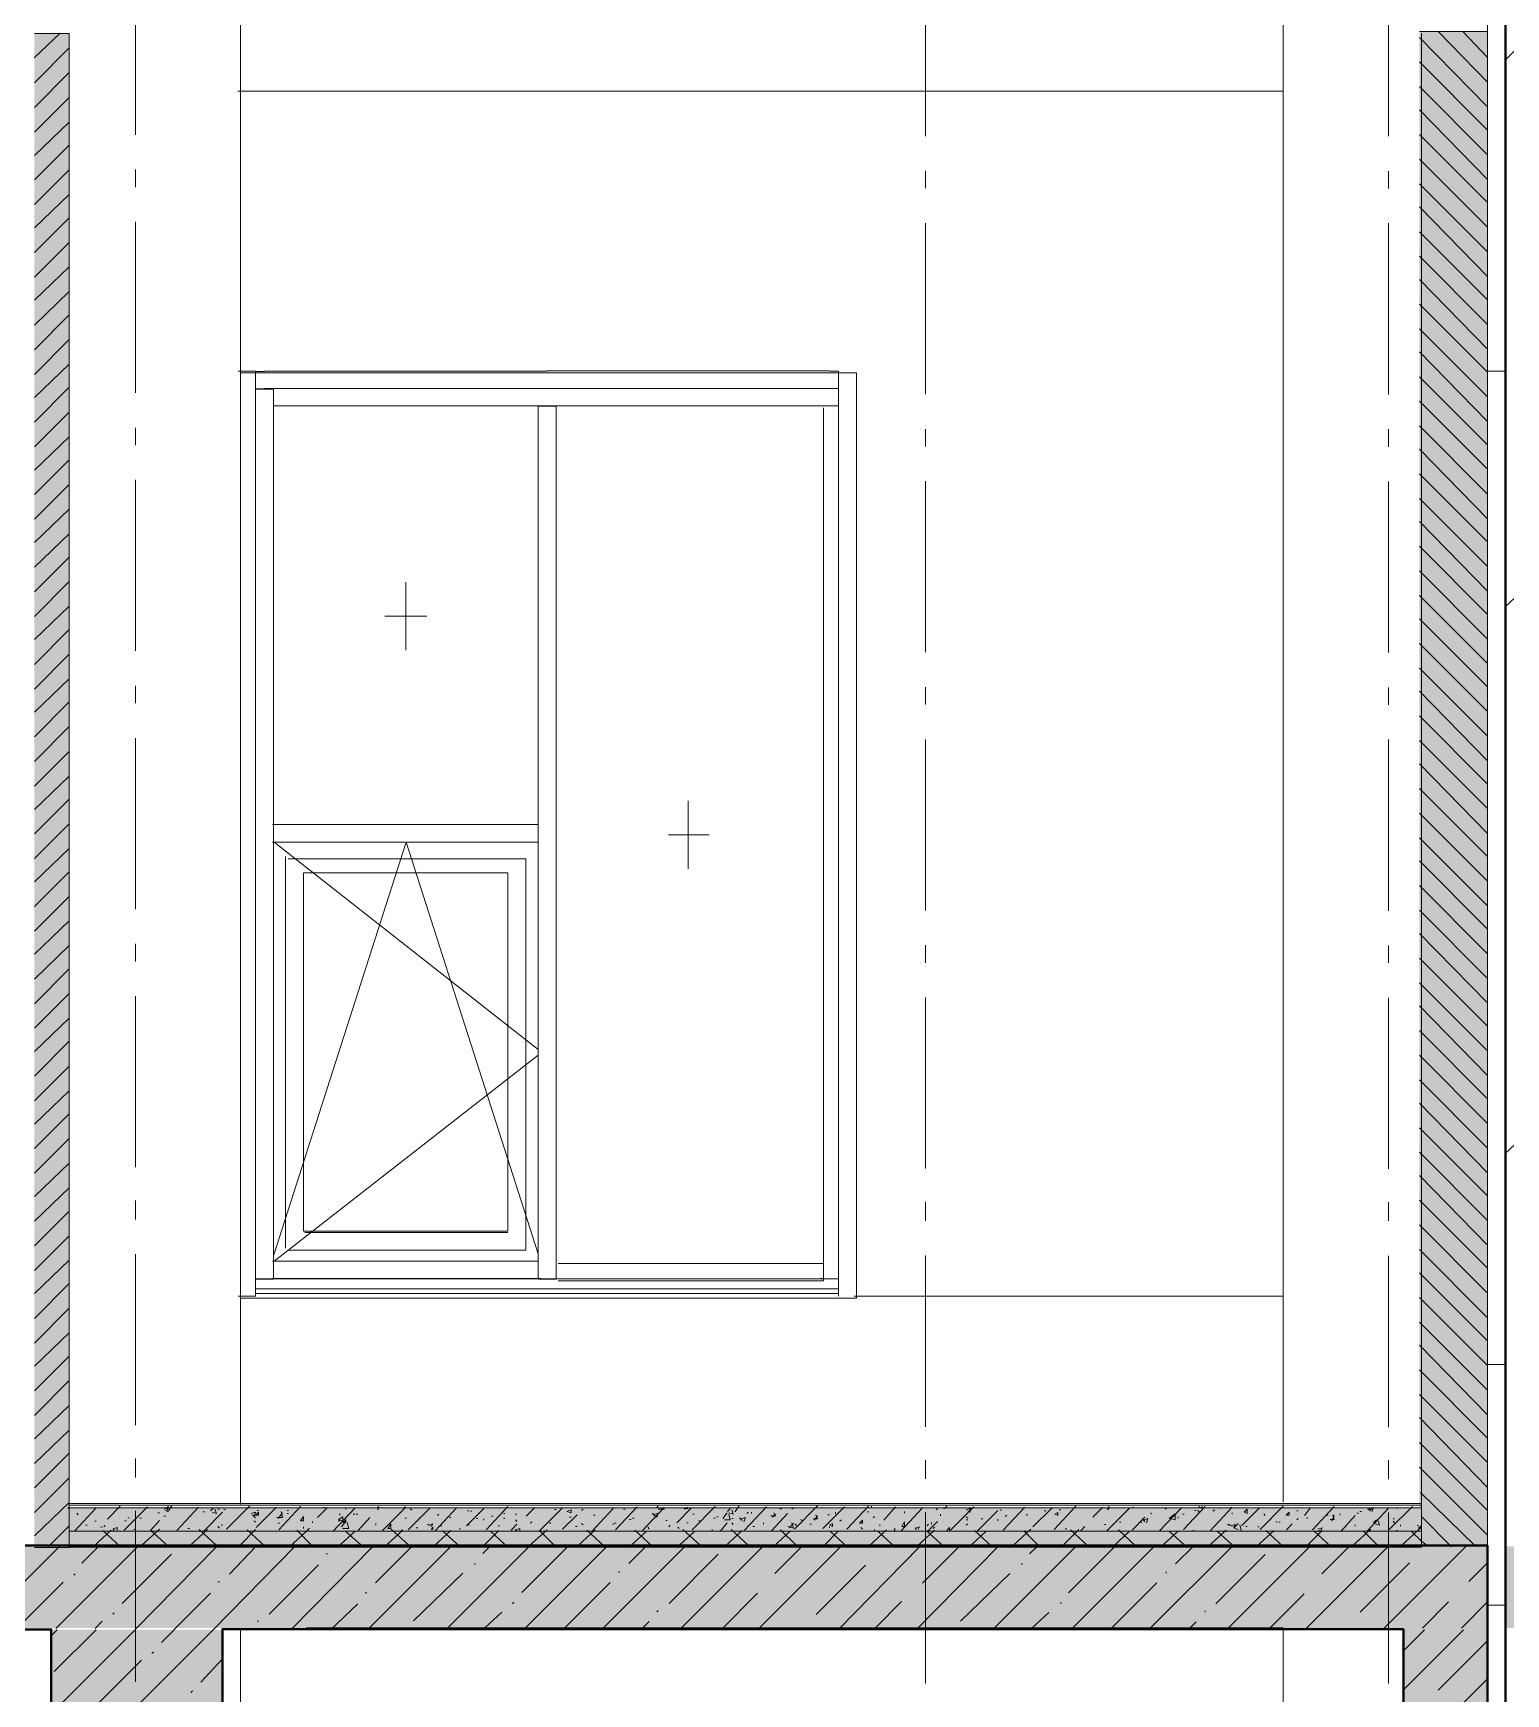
# Model space of a CAD drawing. Header units: millimetres. Extents: x -135211 to 49383, y -8033 to 228499.
# Drawn here: x -55198 to -50898, y 6284 to 11131 of the extents above; entities that cross this region are included whole.
import ezdxf

# ---------------------------------------------------------------- set-up
doc = ezdxf.new("R2010")
doc.units = ezdxf.units.MM
doc.layers.add('PDF _Геометрия', color=7, linetype='Continuous', true_color=0x1d1d1d)
doc.layers.add('PDF _Сплошная заливка', color=7, linetype='Continuous', true_color=0xffffff)

msp = doc.modelspace()

# ---------------------------------------------------------------- hatches: boundary and pattern name
at = {"layer": 'PDF _Сплошная заливка', "transparency": 33554559}
h = msp.add_hatch(color=256, dxfattribs=at)
h.paths.add_polyline_path([(-90915, 6475.5), (-90915, 6713.8), (-103545.3, 6713.8), (-103545.3, 6475.5)])
h.paths.add_polyline_path([(-5796.5, 6475.5), (-5796.5, 6713.8), (-26352.2, 6713.8), (-26352.2, 6475.5)])
h.paths.add_polyline_path([(-26398.8, 6475.5), (-26398.8, 6713.8), (-50899.8, 6713.8), (-50899.8, 6475.5)])
h.paths.add_polyline_path([(-50950.6, 6475.5), (-50950.6, 6713.8), (-77648.6, 6713.8), (-77648.6, 6475.5)])
h.paths.add_polyline_path([(-79718.6, 6475.5), (-79718.6, 6713.8), (-80167.3, 6713.8), (-80167.3, 6475.5)])
h.paths.add_polyline_path([(-80366.2, 6475.5), (-80366.2, 6713.8), (-82698.6, 6713.8), (-82698.6, 6475.5)])
h.paths.add_polyline_path([(-82897.6, 6475.5), (-82897.6, 6713.8), (-83397.1, 6713.8), (-83397.1, 6475.5)])

# ---------------------------------------------------------------- linework, layer by layer
at = {"layer": 'PDF _Геометрия', "color": 7, "lineweight": 40}
for points in [[(-50898.4, 17023.3), (-50898.4, 11422.7), (-50898.4, 6715.4), (-50898.4, 6474), (-50898.4, 3341.7), (-50898.4, 2744.9)], [(-104046.1, 2746.4), (-50951, 2746.4), (-50951, 3343.3), (-50951, 6475.7), (-50951, 6716.9), (-66371.9, 6716.9)], [(-54646.7, 6472.2), (-51196.7, 6472.2), (-51196.7, 3339.6), (-66368.7, 3339.6)], [(-58294.8, 6471.4), (-55145, 6471.4), (-55145, 6060.5)], [(-55144.2, 6060.3), (-54644.9, 6060.3), (-54644.9, 6470.9)]]:
    msp.add_lwpolyline(points, dxfattribs=at)
at = {"layer": 'PDF _Геометрия', "color": 7, "lineweight": 9}
for points in [[(-50949.4, 12692.7), (-50898.4, 12692.7), (-50898.4, 11782.7), (-50898.4, 3341.7)], [(-50951, 11542.8), (-50951, 3343.3)], [(-54899.3, 10835.1), (-54899.3, 11334.2)], [(-52591.8, 10831.1), (-52591.8, 11330.6)], [(-51240.6, 10830.5), (-51240.6, 11329.8)], [(-55194, 6711), (-55092.4, 6711), (-55092.4, 11130.5), (-55194, 11130.5)], [(-51144, 11131.8), (-51144, 6711.9), (-55093.7, 6711.9)], [(-51149.9, 6716.9), (-50951, 6716.9), (-50951, 11136.5), (-51149.9, 11136.5)], [(-55092.4, 10889.5), (-55092.4, 10588.5)], [(-54899.3, 10682.3), (-54899.3, 10733.2)], [(-52591.8, 10678.7), (-52591.8, 10729.7)], [(-51240.6, 10678.1), (-51240.6, 10728.9)], [(-54899.3, 10081.3), (-54899.3, 10580.9)], [(-52591.8, 10077.3), (-52591.8, 10576.8)], [(-51240.6, 10076.7), (-51240.6, 10576.6)], [(-54599, 7444.7), (-54548.4, 7444.7), (-54548.4, 7520.9), (-54548.4, 8794.9), (-54548.4, 10068.9), (-54548.4, 10094.5), (-54548.4, 10145.1), (-54599, 10145.1)], [(-54592.8, 10139.9), (-52793.6, 10139.9), (-52793.6, 7438.9), (-52793.6, 7515.3), (-52793.6, 8789.6), (-52793.6, 10063.9), (-52793.6, 10139.9), (-52839.9, 10139.9)], [(-54548.4, 10145.1), (-54548.4, 10068.9), (-54548.4, 8794.9), (-54548.4, 7495.3)], [(-54522.1, 10144.3), (-54547.6, 10144.3)], [(-53697.3, 10145.1), (-54522.6, 10145.1)], [(-52872.5, 10145.5), (-53698.1, 10145.5)], [(-52871.8, 10145.1), (-52846.2, 10145.1), (-52846.2, 10094.3), (-52871.8, 10094.3)], [(-52846.2, 7444.3), (-52846.2, 7520.3), (-52846.2, 8794.7), (-52846.2, 10068.7), (-52846.2, 10145.1)], [(-50949.4, 10144.6), (-50898.4, 10144.6)], [(-54522.1, 10093.6), (-54547.6, 10093.6)], [(-54495.7, 10042.1), (-54495.7, 10092.8), (-54546.4, 10092.8)], [(-54495.7, 10092.8), (-54495.7, 10067.7), (-54495.7, 8793.3), (-54495.7, 7493.9), (-54546.4, 7493.9)], [(-54522.6, 10094.4), (-53697.3, 10094.4), (-54497.3, 10094.4)], [(-52872.5, 10094.7), (-53698.1, 10094.7)], [(-53697.2, 10094.3), (-52846.2, 10094.3), (-52846.2, 10043.5), (-53697.2, 10043.5)], [(-52897, 10043.5), (-52846.2, 10043.5), (-52846.2, 8794.7), (-52846.2, 7495.1), (-54548.1, 7495.1)], [(-53723.6, 10044), (-53723.6, 8795.7), (-53723.6, 7496.2), (-53723.6, 7546.9), (-54498.5, 7546.9)], [(-53697.3, 10043.6), (-54497.3, 10043.6)], [(-53721.7, 10042.8), (-53671, 10042.8), (-53671, 8794.1), (-53671, 7494.2), (-53671, 7544.9)], [(-53664.7, 7539.9), (-52890.1, 7539.9), (-52890.1, 7489.2), (-53664.7, 7489.2), (-52890.1, 7489.2), (-52890.1, 8788.6), (-52890.1, 10037.7)], [(-54899.3, 9929), (-54899.3, 9979.9)], [(-52591.8, 9925), (-52591.8, 9975.9)], [(-51240.6, 9924.3), (-51240.6, 9975.1)], [(-54899.3, 9328), (-54899.3, 9827.7)], [(-52591.8, 9324.1), (-52591.8, 9823.6)], [(-51240.6, 9323.4), (-51240.6, 9822.8)], [(-54109.7, 9529.1), (-54109.7, 9330.1)], [(-54048.3, 9429.3), (-54171.1, 9429.3)], [(-54899.3, 9175.7), (-54899.3, 9226.2)], [(-52591.8, 9171.8), (-52591.8, 9222.2)], [(-51240.6, 9171), (-51240.6, 9221.8)], [(-54899.3, 8574.2), (-54899.3, 9073.9)], [(-52591.8, 8570.3), (-52591.8, 9069.9)], [(-51240.6, 8569.6), (-51240.6, 9069.5)], [(-55092.4, 8937.5), (-55092.4, 6838), (-55092.4, 6833.7), (-55092.4, 6825.1), (-55092.4, 6757.5), (-55092.4, 6711)], [(-53284.9, 8890.8), (-53284.9, 8691.7)], [(-54498.5, 8821.1), (-53723.6, 8821.1), (-53723.6, 8769.9), (-54498.5, 8769.9)], [(-54495.7, 8767.7), (-54495.7, 8818.9)], [(-53223.5, 8791.5), (-53342.2, 8791.5)], [(-54109.7, 8767.2), (-54495, 7565.2)], [(-54494.1, 8769.9), (-53723.6, 8164.7)], [(-53723.6, 7567.9), (-54108.8, 8769.9)], [(-54899.3, 8421.9), (-54899.3, 8472.9)], [(-52591.8, 8418), (-52591.8, 8469)], [(-51240.6, 8417.3), (-51240.6, 8468)], [(-54899.3, 7820.9), (-54899.3, 8320.6)], [(-52591.8, 7817.1), (-52591.8, 8316.6)], [(-51240.6, 7816.3), (-51240.6, 8315.7)], [(-54494.1, 7546.9), (-53723.6, 8147.6)], [(-54899.3, 7668.6), (-54899.3, 7723.4)], [(-52591.8, 7664.3), (-52591.8, 7719.7)], [(-51240.6, 7664), (-51240.6, 7718.8)], [(-53811.4, 7634.7), (-54408, 7634.7)], [(-54404.2, 7630.8), (-53811.4, 7630.8)], [(-54899.3, 7067.6), (-54899.3, 7566.8)], [(-52591.8, 7063.4), (-52591.8, 7562.9)], [(-54508.3, 7493.9), (-54495.7, 7493.9), (-54495.7, 7544.6)], [(-51240.6, 7062.5), (-51240.6, 7562.4)], [(-54539.6, 7494.9), (-54548.3, 7494.9)], [(-53714.8, 7495.9), (-53723.1, 7495.9)], [(-53721.7, 7494.2), (-53671, 7494.2), (-53683.7, 7494.2)], [(-52890.1, 7496.1), (-52898.5, 7496.1)], [(-52897, 7495.1), (-52846.2, 7495.1), (-52859, 7495.1)], [(-52793.6, 7438.9), (-54592.8, 7438.9)], [(-52846.2, 7452.7), (-54548.1, 7452.7)], [(-50898.4, 7244.6), (-50949.4, 7244.6)], [(-54899.3, 6914.9), (-54899.3, 6970.1)], [(-52591.8, 6911), (-52591.8, 6965.9)], [(-51240.6, 6910.2), (-51240.6, 6965.5)], [(-51144, 6711.9), (-51144, 6758.8), (-51144, 6826.2), (-51144, 6834.8), (-51144, 6839.3), (-55093.7, 6839.3)], [(-51144, 6834.8), (-55093.7, 6834.8)], [(-51144, 6826.2), (-55093.7, 6826.2)], [(-54899.3, 6318.2), (-54899.3, 6817.8)], [(-52591.8, 6314.1), (-52591.8, 6813.6)], [(-51240.6, 6313.3), (-51240.6, 6813.1)], [(-51144, 6758.8), (-55093.7, 6758.8)], [(-50949.4, 6542.2), (-50898.4, 6542.2)], [(-54592.2, 3336.1), (-54592.2, 6469.1), (-54592.2, 3336.1), (-55193.2, 3336.1)], [(-51547.7, 3343.2), (-51547.7, 6475.9), (-51547.7, 3343.2), (-54599.6, 3343.2)], [(-51547.7, 6475.9), (-54400.7, 6475.9)]]:
    msp.add_lwpolyline(points, dxfattribs=at)
for points in [[(-52800.6, 7444.8), (-51547.7, 7444.8), (-51547.7, 10962.7), (-54599.6, 10962.7), (-51547.7, 10962.7), (-51547.7, 11542.8), (-51547.7, 6844.1), (-51547.7, 7444.8)], [(-54592.2, 8789), (-54592.2, 7514.8), (-54592.2, 7438.6), (-54592.2, 6837.1), (-54592.2, 11536.7), (-54592.2, 10956.5), (-54592.2, 10139.4), (-54592.2, 10063.2)], [(-54460.6, 8728.1), (-54460.6, 7585)], [(-54452.8, 7578.6), (-53758.7, 7578.6), (-53758.7, 8721.6), (-54452.8, 8721.6), (-53758.7, 8721.6), (-53758.7, 7578.6)], [(-54408, 8680.2), (-54408, 7634.5)], [(-53811.4, 8680), (-53811.4, 7634.7), (-53811.4, 8680), (-54408, 8680)], [(-54498.5, 7496.2), (-53723.6, 7496.2)], [(-52846.2, 7465.5), (-54548.1, 7465.5)], [(-54548.1, 7465.5), (-52846.2, 7465.5)]]:
    msp.add_lwpolyline(points, close=True, dxfattribs=at)
at = {"layer": 'PDF _Геометрия', "lineweight": 9}
for points in [[(-55194.9, 11059.5), (-55118.7, 11131.3)], [(-50951, 10916.5), (-51149.9, 11119.4)], [(-50951, 10988.2), (-51094.8, 11136.5)], [(-50951, 11060.3), (-51023.2, 11136.5)], [(-50900.6, 11052.1), (-50837, 11115.2)], [(-55194, 10986.8), (-55092.4, 11088.4)], [(-55194, 10914.9), (-55092.4, 11016.5)], [(-50951, 10848.4), (-51149.9, 11047.7)], [(-50951, 10776.7), (-51149.9, 10975.5)], [(-55194, 10842.5), (-55092.4, 10944.1)], [(-50951, 10704.6), (-51149.9, 10907.9)], [(-55194, 10774.9), (-55092.4, 10872.2)], [(-50951, 10636.9), (-51149.9, 10835.8)], [(-55194, 10703), (-55092.4, 10804.6)], [(-50951, 10564.8), (-51149.9, 10764.1)], [(-55194, 10631.2), (-55092.4, 10732.8)], [(-50951, 10493.1), (-51149.9, 10691.9)], [(-55194, 10563.1), (-55092.4, 10660.9)], [(-50951, 10420.9), (-51149.9, 10624.3)], [(-55194, 10491.2), (-55092.4, 10592.8)], [(-55194, 10419.3), (-55092.4, 10520.9)], [(-50951, 10353.3), (-51149.9, 10552.1)], [(-50951, 10281.2), (-51149.9, 10480.5)], [(-55194, 10351.8), (-55092.4, 10449.1)], [(-55194, 10279.4), (-55092.4, 10377.2)], [(-50951, 10209.5), (-51149.9, 10412.4)], [(-50951, 10141.9), (-51149.9, 10340.7)], [(-55194, 10207.5), (-55092.4, 10309.1)], [(-55194, 10135.6), (-55092.4, 10237.2)], [(-50951, 10069.7), (-51149.9, 10268.5)], [(-50951, 9997.5), (-51149.9, 10200.9)], [(-55194, 10068.1), (-55092.4, 10165.3)], [(-55194, 9996.2), (-55092.4, 10097.8)], [(-50951, 9929.9), (-51149.9, 10128.8)], [(-50951, 9858.3), (-51149.9, 10057.1)], [(-55194, 9923.8), (-55092.4, 10025.4)], [(-55194, 9856.2), (-55092.4, 9953.5)], [(-50951, 9786.1), (-51149.9, 9984.9)], [(-50951, 9713.9), (-51149.9, 9917.3)], [(-55194, 9784.4), (-55092.4, 9886)], [(-50951, 9646.3), (-51149.9, 9845.1)], [(-55194, 9712.5), (-55092.4, 9814.1)], [(-50951, 9574.7), (-51149.9, 9773.5)], [(-55194, 9644.4), (-55092.4, 9742.2)], [(-50951, 9502.5), (-51149.9, 9705.9)], [(-55194, 9572.5), (-55092.4, 9669.8)], [(-55194, 9500.6), (-55092.4, 9602.2)], [(-50951, 9434.9), (-51149.9, 9633.7)], [(-50951, 9362.7), (-51149.9, 9561.5)], [(-55194, 9428.8), (-55092.4, 9530.4)], [(-50900.6, 9456.2), (-50837, 9515.3)], [(-55194, 9361.2), (-55092.4, 9458.5)], [(-50951, 9291), (-51149.9, 9489.9)], [(-50951, 9222.9), (-51149.9, 9422.3)], [(-55194, 9288.8), (-55092.4, 9390.4)], [(-55194, 9216.9), (-55092.4, 9318.5)], [(-50951, 9151.3), (-51149.9, 9350.1)], [(-50951, 9079.1), (-51149.9, 9277.9)], [(-55194, 9149.4), (-55092.4, 9246.7)], [(-55194, 9077.5), (-55092.4, 9179.1)], [(-50951, 9007.4), (-51149.9, 9210.3)], [(-50951, 8939.3), (-51149.9, 9138.6)], [(-55194, 9005.6), (-55092.4, 9107.2)], [(-50951, 8867.7), (-51149.9, 9066.5)], [(-55194, 8933.2), (-55092.4, 9034.8)], [(-50951, 8795.5), (-51149.9, 8998.9)], [(-55194, 8865.7), (-55092.4, 8963)], [(-50951, 8727.9), (-51149.9, 8926.7)], [(-55194, 8793.8), (-55092.4, 8895.4)], [(-55194, 8721.9), (-55092.4, 8823.5)], [(-50951, 8655.7), (-51149.9, 8855)], [(-50951, 8584), (-51149.9, 8782.9)], [(-55194, 8653.8), (-55092.4, 8751.6)], [(-55194, 8582), (-55092.4, 8683.6)], [(-50951, 8515.9), (-51149.9, 8715.3)], [(-50951, 8444.3), (-51149.9, 8643.1)], [(-55194, 8510.1), (-55092.4, 8611.7)], [(-55194, 8442.5), (-55092.4, 8539.8)], [(-50951, 8372.1), (-51149.9, 8571.4)], [(-50951, 8300.4), (-51149.9, 8503.3)], [(-55194, 8370.1), (-55092.4, 8467.9)], [(-55194, 8298.3), (-55092.4, 8399.8)], [(-50951, 8232.3), (-51149.9, 8431.6)], [(-50951, 8160.7), (-51149.9, 8359.5)], [(-55194, 8226.4), (-55092.4, 8328)], [(-50951, 8088.5), (-51149.9, 8291.9)], [(-55194, 8158.8), (-55092.4, 8256.1)], [(-50951, 8020.9), (-51149.9, 8219.7)], [(-55194, 8086.9), (-55092.4, 8188.5)], [(-50951, 7948.7), (-51149.9, 8148)], [(-55194, 8014.5), (-55092.4, 8116.1)], [(-50951, 7877), (-51149.9, 8075.9)], [(-55194, 7947), (-55092.4, 8044.3)], [(-50951, 7804.9), (-51149.9, 8008.2)], [(-55194, 7875.1), (-55092.4, 7976.7)], [(-55194, 7803.2), (-55092.4, 7904.8)], [(-50951, 7737.3), (-51149.9, 7936.1)], [(-50900.6, 7860.3), (-50837, 7919.4)], [(-50951, 7665.1), (-51149.9, 7864.4)], [(-55194, 7735.1), (-55092.4, 7832.9)], [(-55194, 7663.3), (-55092.4, 7760.5)], [(-50951, 7593.4), (-51149.9, 7796.3)], [(-50951, 7525.8), (-51149.9, 7724.6)], [(-55194, 7591.4), (-55092.4, 7693)], [(-55194, 7519.5), (-55092.4, 7621.1)], [(-50951, 7453.6), (-51149.9, 7652.5)], [(-50951, 7381.5), (-51149.9, 7580.8)], [(-55194, 7451.9), (-55092.4, 7549.2)], [(-55194, 7379.6), (-55092.4, 7481.2)], [(-50951, 7313.9), (-51149.9, 7512.7)], [(-50951, 7242.2), (-51149.9, 7441)], [(-55194, 7307.7), (-55092.4, 7409.3)], [(-50951, 7170), (-51149.9, 7368.9)], [(-55194, 7240.1), (-55092.4, 7337.4)], [(-50951, 7097.9), (-51149.9, 7301.2)], [(-55194, 7168.2), (-55092.4, 7269.8)], [(-50951, 7030.3), (-51149.9, 7229.1)], [(-55194, 7096.3), (-55092.4, 7197.9)], [(-50951, 6958.6), (-51149.9, 7157.4)], [(-55194, 7028.3), (-55092.4, 7125.6)], [(-50951, 6886.4), (-51149.9, 7089.8)], [(-55194, 6956.4), (-55092.4, 7053.7)], [(-55194, 6884.5), (-55092.4, 6986.1)], [(-50951, 6818.8), (-51149.9, 7017.6)], [(-50951, 6746.6), (-51149.9, 6945.5)], [(-55194, 6812.6), (-55092.4, 6914.2)], [(-55194, 6744.6), (-55092.4, 6842.3)], [(-50986.1, 6714.7), (-51147, 6871.1)], [(-55096.7, 6824.6), (-55092.4, 6828.9)], [(-55076.7, 6758.9), (-55013.4, 6826.6)], [(-55070.4, 6810.9), (-55066, 6806.5)], [(-55017.7, 6787.7), (-55013.4, 6787.7)], [(-54981.1, 6793.7), (-54943.2, 6831.6)], [(-54960.8, 6824.1), (-54960.8, 6824.1)], [(-54932, 6761.8), (-54864.2, 6829.1)], [(-54930, 6788.7), (-54925.7, 6788.7)], [(-54921.2, 6797.8), (-54916.9, 6797.8)], [(-54886.1, 6796.1), (-54881.8, 6796.1)], [(-54854.6, 6760.6), (-54829.1, 6789.9)], [(-54833.5, 6811.5), (-54829.1, 6811.5)], [(-54815.3, 6822.9), (-54802.8, 6826.8), (-54807.2, 6818.6)], [(-54811.5, 6819.1), (-54802.8, 6814.7)], [(-54807.2, 6826.8), (-54802.8, 6831.1)], [(-54802.7, 6818.1), (-54794, 6831), (-54794, 6826.7), (-54806.6, 6826.7)], [(-54778.6, 6760.8), (-54715.1, 6828.3)], [(-54741.4, 6825), (-54741.4, 6825)], [(-54732.6, 6828.8), (-54732.6, 6828.8)], [(-54701.9, 6815.2), (-54697.5, 6815.2)], [(-54699.8, 6758.6), (-54644.9, 6813.6)], [(-54679.9, 6818), (-54671.2, 6826.7)], [(-54675, 6814.1), (-54662.4, 6809.8), (-54666.8, 6822.8)], [(-54662.4, 6830.5), (-54662.4, 6830.5)], [(-54662.4, 6830.5), (-54662.4, 6830.5)], [(-54658, 6822.3), (-54653.7, 6822.3)], [(-54640.5, 6821.8), (-54636.1, 6821.8)], [(-54633.5, 6763.8), (-54565.9, 6831.3)], [(-54560.9, 6809.6), (-54548.4, 6813.9), (-54552.7, 6800.9)], [(-54557.1, 6805.7), (-54548.4, 6797.5)], [(-54557.1, 6789.3), (-54557.1, 6789.3)], [(-54552.7, 6788.8), (-54548.4, 6784.5)], [(-54546.4, 6769.5), (-54487, 6828.9)], [(-54543.9, 6818.3), (-54539.6, 6818.3)], [(-54486.3, 6798.5), (-54469.4, 6798.5), (-54473.8, 6815.4)], [(-54482, 6795.1), (-54469.4, 6812)], [(-54480.1, 6762.8), (-54416.8, 6830.5)], [(-54469.4, 6798.5), (-54469.4, 6802.9)], [(-54456.2, 6818.8), (-54451.9, 6818.8)], [(-54456.2, 6810.1), (-54451.9, 6810.1)], [(-54412.3, 6788.5), (-54408, 6788.5)], [(-54381.7, 6782.8), (-54381.7, 6787.1)], [(-54372.9, 6812.8), (-54372.9, 6812.8)], [(-54367.3, 6798.4), (-54337.8, 6827.9)], [(-54355.3, 6811.4), (-54355.3, 6811.4)], [(-54350.9, 6827.9), (-54346.6, 6827.9)], [(-54322.3, 6757.6), (-54258.8, 6825.4)], [(-54307.1, 6788.4), (-54302.7, 6788.4)], [(-54302.7, 6805.3), (-54302.7, 6809.7)], [(-54297.7, 6771.1), (-54285.2, 6787.5)], [(-54285.2, 6822.4), (-54285.2, 6826.2)], [(-54263.2, 6808), (-54258.8, 6808)], [(-54254.4, 6808.5), (-54250.1, 6808.5)], [(-54248.9, 6760.3), (-54215, 6798.1)], [(-54206.2, 6831.1), (-54206.2, 6831.1)], [(-54206.2, 6814.7), (-54206.2, 6814.7)], [(-54197.4, 6802.1), (-54197.4, 6802.1)], [(-54193, 6826.4), (-54188.6, 6830.8)], [(-54193, 6822.5), (-54188.6, 6822.5)], [(-54177.6, 6760.6), (-54109.7, 6828.6)], [(-54162.3, 6800.9), (-54162.3, 6800.9)], [(-54114, 6828.1), (-54109.7, 6828.1)], [(-54109.7, 6794.1), (-54109.7, 6798.5)], [(-54103.1, 6762.3), (-54039.5, 6825.9)], [(-54096.5, 6823.4), (-54092.1, 6819.5)], [(-54070.2, 6797.5), (-54065.8, 6797.5)], [(-54024.2, 6759.8), (-53960.5, 6827.3)], [(-54017.5, 6803.9), (-54013.2, 6807.7)], [(-54013.2, 6820.9), (-54013.2, 6820.9)], [(-53982.4, 6798), (-53978.1, 6798)], [(-53932.2, 6774.4), (-53881.5, 6825)], [(-53929.8, 6817.6), (-53925.4, 6817.6)], [(-53921, 6817.2), (-53916.6, 6817.2)], [(-53903.5, 6795.6), (-53899.1, 6795.6)], [(-53881.5, 6794.9), (-53881.5, 6790.5)], [(-53874.7, 6762.8), (-53811.4, 6830.5)], [(-53859.6, 6802.1), (-53855.2, 6802.1)], [(-53824.5, 6809.9), (-53820.1, 6809.9)], [(-53824.5, 6796.7), (-53820.1, 6796.7)], [(-53789.4, 6808.5), (-53785, 6808.5)], [(-53789.4, 6791.5), (-53785, 6787.1)], [(-53767.5, 6787.4), (-53767.5, 6787.4)], [(-53757.7, 6802.6), (-53732.4, 6828)], [(-53732.4, 6810.4), (-53732.4, 6810.4)], [(-53721.3, 6757.7), (-53653.4, 6825.5)], [(-53714.8, 6810.2), (-53714.8, 6810.2)], [(-53675.4, 6821.8), (-53671, 6821.8)], [(-53653.4, 6795.3), (-53653.4, 6795.3)], [(-53652, 6763.9), (-53609.6, 6805.9)], [(-53631.5, 6799.2), (-53627.1, 6799.2)], [(-53596.4, 6818.5), (-53592, 6822.4)], [(-53567.8, 6756.9), (-53504.3, 6824.8)], [(-53561.3, 6805.1), (-53556.9, 6805.1)], [(-53539.4, 6799.6), (-53539.4, 6799.6)], [(-53497.7, 6762.4), (-53434.1, 6829.9)], [(-53473.6, 6822.7), (-53469.2, 6822.7)], [(-53456, 6792.3), (-53451.6, 6792.3)], [(-53447.3, 6796.4), (-53442.8, 6796.4)], [(-53418.8, 6759.9), (-53355.1, 6827.5), (-53355.1, 6823.1), (-53372.3, 6823.1)], [(-53389.8, 6810.7), (-53381.4, 6802.4)], [(-53385.4, 6807), (-53372.7, 6810.9), (-53377.1, 6798.2)], [(-53381.4, 6795), (-53381.4, 6795)], [(-53377.1, 6827.6), (-53372.7, 6831.5)], [(-53350.7, 6789.1), (-53346.3, 6789.1)], [(-53318.3, 6782.6), (-53276.1, 6825.3)], [(-53297.7, 6825), (-53284.9, 6825), (-53289.3, 6828.9)], [(-53293.7, 6821.3), (-53293.7, 6825.8)], [(-53273.7, 6762.5), (-53205.9, 6830.2)], [(-53271.8, 6807.9), (-53267.4, 6807.9)], [(-53254.2, 6789.7), (-53249.8, 6785.8)], [(-53232.3, 6822.6), (-53232.3, 6822.6)], [(-53210.4, 6796.4), (-53205.9, 6796.4)], [(-53201.6, 6800.6), (-53197.2, 6800.6)], [(-53183.6, 6795.4), (-53170.9, 6812.1)], [(-53178.8, 6791.3), (-53162.1, 6791.3), (-53166.5, 6808.5)], [(-53170.4, 6816.3), (-53162.1, 6824.7)], [(-53166.1, 6812.2), (-53153.3, 6808.3), (-53157.7, 6821)], [(-53157.7, 6795.5), (-53153.3, 6795.5)], [(-53148.5, 6814.7), (-53135.8, 6831.9)], [(-53135.3, 6797.8), (-53127, 6789.4)], [(-53131, 6793.6), (-53118.2, 6798), (-53122.6, 6785.3)], [(-53120.2, 6761.6), (-53056.8, 6829.5)], [(-53113.9, 6809.6), (-53109.4, 6814)], [(-53100.7, 6814.3), (-53100.7, 6810.4)], [(-53043.3, 6803.3), (-53030.5, 6803.3), (-53034.9, 6811.7)], [(-53042.1, 6759.7), (-52995.4, 6810.4)], [(-53038.8, 6799.4), (-53030.5, 6808.2)], [(-53017.3, 6824.1), (-53012.9, 6824.1)], [(-52986.6, 6788.6), (-52986.6, 6788.6)], [(-52982.3, 6822.8), (-52977.8, 6827.3)], [(-52975.1, 6764.7), (-52907.6, 6832.2)], [(-52955.9, 6792.2), (-52951.5, 6788.3)], [(-52920.4, 6794.3), (-52907.6, 6794.3), (-52912.1, 6806.6)], [(-52916, 6790.3), (-52907.6, 6803.1)], [(-52892.3, 6766.1), (-52828.7, 6829.7)], [(-52877, 6805.9), (-52872.5, 6805.9)], [(-52855, 6813.9), (-52855, 6809.5)], [(-52841.9, 6788), (-52837.4, 6791.9)], [(-52828.7, 6808.5), (-52828.7, 6808.5)], [(-52822.1, 6763.8), (-52758.5, 6831.4)], [(-52762.9, 6815.2), (-52758.5, 6815.2)], [(-52749.7, 6831.3), (-52749.7, 6826.9)], [(-52745.4, 6797.6), (-52740.9, 6801.5)], [(-52713.6, 6790.7), (-52679.5, 6829.2)], [(-52663.8, 6758.8), (-52600.5, 6826.6)], [(-52653.2, 6811), (-52653.2, 6815.5)], [(-52586.4, 6757.7), (-52556.7, 6786.9)], [(-52561.1, 6821.1), (-52556.7, 6825)], [(-52547.9, 6803.1), (-52547.9, 6807.6)], [(-52538.8, 6823.2), (-52530.3, 6831.6)], [(-52519.3, 6761.4), (-52451.4, 6829.3)], [(-52473.4, 6800.7), (-52468.9, 6796.8)], [(-52473.4, 6791.8), (-52468.9, 6791.8)], [(-52473, 6821), (-52460.2, 6825.4), (-52464.6, 6817)], [(-52468.6, 6817.5), (-52460.2, 6813.5)], [(-52440.7, 6759.7), (-52381.2, 6818.7)], [(-52429.5, 6794.8), (-52425.1, 6794.8)], [(-52381.2, 6788.9), (-52381.2, 6793.4)], [(-52372.4, 6822.1), (-52372.4, 6818.1)], [(-52365.8, 6761), (-52302.2, 6828.5)], [(-52359.3, 6801.1), (-52354.9, 6805.1)], [(-52297.9, 6806.6), (-52293.4, 6806.6)], [(-52278.4, 6771.3), (-52223.3, 6826)], [(-52245.3, 6818.1), (-52240.8, 6818.1)], [(-52216.7, 6763.5), (-52153.1, 6831.1)], [(-52201.4, 6820.9), (-52196.9, 6820.9)], [(-52196.9, 6812.4), (-52196.9, 6812.4)], [(-52118, 6787.7), (-52118, 6787.7)], [(-52104, 6799.5), (-52074.1, 6828.9)], [(-52069.5, 6827.9), (-52056.5, 6823.4), (-52056.5, 6831.8)], [(-52062.9, 6759), (-51995.1, 6826.8)], [(-52061, 6820.4), (-52056.5, 6824.9)], [(-51989.1, 6761), (-51951.3, 6799.3)], [(-51986.4, 6829.8), (-51986.4, 6825.8)], [(-51959.7, 6794.9), (-51951.3, 6786.4)], [(-51955.2, 6791.4), (-51951.3, 6791.4)], [(-51955, 6790.9), (-51942.5, 6795.4), (-51946.5, 6782.9)], [(-51933.7, 6807.8), (-51933.7, 6811.8)], [(-51933.7, 6797.9), (-51933.7, 6797.9)], [(-51924.9, 6828.3), (-51924.9, 6828.3)], [(-51909.4, 6758), (-51846, 6825.9)], [(-51893.8, 6826.3), (-51889.8, 6822.3)], [(-51854.7, 6800.4), (-51854.7, 6796.4)], [(-51846, 6807.9), (-51846, 6807.9)], [(-51841.2, 6808), (-51837.2, 6808)], [(-51839.2, 6763.2), (-51775.8, 6830.6)], [(-51806.1, 6819), (-51802.1, 6819)], [(-51797.3, 6819.1), (-51793.3, 6815.1)], [(-51793.3, 6827.1), (-51793.3, 6831.6)], [(-51793, 6827.1), (-51784.6, 6827.1), (-51784.6, 6831.1)], [(-51760.3, 6760.5), (-51696.8, 6828.5)], [(-51753.5, 6817.7), (-51749.5, 6817.7)], [(-51749.5, 6817.2), (-51749.5, 6821.7)], [(-51735.9, 6825.3), (-51731.9, 6825.3)], [(-51696.8, 6812), (-51696.8, 6808)], [(-51668.4, 6775.4), (-51617.8, 6826)], [(-51615.3, 6763.4), (-51547.7, 6831.1)], [(-51609.1, 6800), (-51609.1, 6800)], [(-51604.3, 6808.6), (-51600.3, 6804.6)], [(-51512.6, 6808.8), (-51512.6, 6808.8)], [(-51507.8, 6817.4), (-51503.8, 6817.4)], [(-51507.8, 6791.9), (-51503.8, 6795.9)], [(-51485.7, 6804.2), (-51468.7, 6825.3)], [(-51477.5, 6795.1), (-51477.5, 6799.6)], [(-51462.2, 6762.8), (-51398.5, 6830.6)], [(-51442.4, 6798.5), (-51442.4, 6798.5)], [(-51420.1, 6805.3), (-51416, 6805.3)], [(-51411, 6792.4), (-51398.5, 6792.4), (-51402.5, 6805), (-51398.5, 6805)], [(-51407, 6788.4), (-51398.5, 6801.5)], [(-51380.9, 6805.2), (-51380.9, 6809.2)], [(-51379.3, 6757), (-51337.1, 6803.7)], [(-51332.3, 6811.4), (-51328.3, 6811.4)], [(-51323.5, 6816), (-51319.5, 6816)], [(-51319.5, 6798.4), (-51319.5, 6798.4)], [(-51303.9, 6757.8), (-51240.6, 6825.7)], [(-51301.8, 6822.4), (-51293.2, 6817.9)], [(-51297.2, 6822.4), (-51293.2, 6826.4)], [(-51297, 6818.5), (-51284.4, 6827.1), (-51288.5, 6814.5)], [(-51284.2, 6783.9), (-51275.7, 6792)], [(-51279.5, 6780.1), (-51266.9, 6775.5), (-51270.9, 6788.6)], [(-51238.3, 6762.9), (-51170.4, 6830.8)], [(-51227, 6794.8), (-51223, 6794.8)], [(-51227, 6787.2), (-51223, 6782.7)], [(-51218.3, 6825.1), (-51214.2, 6825.1)], [(-51056.3, 6712.9), (-51145, 6802.1)], [(-55156.1, 6711), (-55092.4, 6774.3)], [(-55092.4, 6773.8), (-55092.4, 6773.8)], [(-55044, 6776), (-55039.7, 6776)], [(-55020.4, 6714.8), (-54969.5, 6761.3)], [(-55000.2, 6770.3), (-54995.9, 6770.3)], [(-54943.2, 6713.5), (-54994.1, 6760.1)], [(-54991.4, 6770.6), (-54987.1, 6775)], [(-54965.1, 6765.1), (-54960.8, 6760.8)], [(-54964.5, 6765), (-54952, 6768.8), (-54952, 6760.7)], [(-54903.7, 6763.1), (-54899.3, 6763.1)], [(-54880.1, 6717.8), (-54829.1, 6764.4)], [(-54802.8, 6713.2), (-54853.8, 6759.9)], [(-54811.6, 6763.8), (-54811.6, 6763.8)], [(-54745.7, 6765.8), (-54741.4, 6765.8)], [(-54739.3, 6716.9), (-54688.8, 6763.6)], [(-54662.4, 6716.3), (-54713, 6763)], [(-54658, 6771.7), (-54653.7, 6767.3)], [(-54649.2, 6775.5), (-54644.9, 6775.5)], [(-54594.7, 6716.5), (-54548.4, 6763.3)], [(-54522.1, 6715.5), (-54572.7, 6762.3)], [(-54522.1, 6775.3), (-54522.1, 6775.3)], [(-54482.5, 6782.1), (-54478.2, 6782.1)], [(-54450, 6711.6), (-54399.2, 6758.5)], [(-54381.7, 6715.1), (-54428.1, 6761.5)], [(-54408, 6771.1), (-54408, 6766.7)], [(-54399.1, 6758.1), (-54390.4, 6766.8)], [(-54309.7, 6711.1), (-54258.8, 6757.6)], [(-54293.3, 6766.7), (-54276.4, 6766.7), (-54280.7, 6783.7)], [(-54285.2, 6767.2), (-54285.2, 6767.2)], [(-54232.5, 6710.3), (-54283.4, 6756.8)], [(-54197.4, 6776.4), (-54197.4, 6780.8)], [(-54169.4, 6714.5), (-54118.4, 6761)], [(-54100.9, 6717.5), (-54151.9, 6764.1)], [(-54122.8, 6761.5), (-54118.4, 6761.5)], [(-54078.9, 6768.2), (-54074.6, 6768.2)], [(-54047.7, 6779.3), (-54039.5, 6774.9)], [(-54043.3, 6775), (-54030.7, 6779.4), (-54035.1, 6771.1)], [(-54035.1, 6761.9), (-54030.7, 6770.6), (-54030.7, 6761.9)], [(-54029.1, 6713.9), (-53978.1, 6760.5)], [(-54008.8, 6774.3), (-54004.4, 6774.3)], [(-53951.7, 6713.2), (-54002.3, 6759.4)], [(-53951.7, 6763.3), (-53951.7, 6767.6)], [(-53925.4, 6779.2), (-53925.4, 6775.3)], [(-53884.4, 6713.2), (-53837.7, 6760)], [(-53811.4, 6712.1), (-53862, 6758.9)], [(-53837.7, 6772.1), (-53837.7, 6776)], [(-53802.1, 6761.7), (-53785, 6778.8)], [(-53789.4, 6762.2), (-53785, 6758.3)], [(-53788.9, 6761.9), (-53776.3, 6766.3), (-53776.3, 6758)], [(-53748, 6716.4), (-53697.3, 6762.7)], [(-53745.6, 6781.5), (-53741.2, 6785.9)], [(-53671, 6712), (-53717.3, 6758.3)], [(-53688.5, 6784.4), (-53688.5, 6780)], [(-53614, 6772.2), (-53609.6, 6772.2)], [(-53607.7, 6715.7), (-53556.9, 6762.1)], [(-53596.4, 6780.9), (-53592, 6776.5)], [(-53530.6, 6714.7), (-53581.4, 6761.7)], [(-53504.3, 6781.3), (-53504.3, 6776.9)], [(-53499.9, 6781.5), (-53495.5, 6781.5)], [(-53469.2, 6759.6), (-53469.2, 6759.6)], [(-53458.7, 6711.1), (-53407.8, 6757.6)], [(-53390.2, 6714.5), (-53441.1, 6761)], [(-53403.4, 6770.1), (-53399, 6765.7)], [(-53381.4, 6773.5), (-53381.4, 6773.5)], [(-53342, 6771.2), (-53337.6, 6775.6)], [(-53318.4, 6710.8), (-53267.4, 6756.9)], [(-53315.6, 6770.4), (-53311.2, 6766.5)], [(-53311.2, 6779.2), (-53311.2, 6779.2)], [(-53249.8, 6717.1), (-53300.8, 6763.7)], [(-53289.3, 6782.9), (-53284.9, 6782.9)], [(-53214.7, 6763.2), (-53214.7, 6759.3)], [(-53192, 6757.6), (-53170.9, 6783.2)], [(-53177.6, 6713.8), (-53127, 6759.9)], [(-53109.4, 6716.7), (-53160, 6763.4)], [(-53157.7, 6782.7), (-53153.3, 6778.3)], [(-53096.3, 6771.8), (-53091.9, 6771.8)], [(-53065.6, 6783), (-53065.6, 6779.1)], [(-53056.8, 6770.5), (-53056.8, 6770.5)], [(-53048, 6774.7), (-53048, 6774.7)], [(-53037.3, 6712.8), (-52986.6, 6759.5)], [(-52969, 6716.3), (-53015.8, 6762.6)], [(-53012.9, 6761.1), (-53012.9, 6761.1)], [(-52994.6, 6771.6), (-52977.8, 6767.2), (-52982.3, 6783.9)], [(-52990.6, 6767.7), (-52977.8, 6780.5)], [(-52973.5, 6779.8), (-52969, 6775.4)], [(-52929.6, 6778.4), (-52925.2, 6778.4)], [(-52892.6, 6712.2), (-52846.2, 6759)], [(-52872.5, 6772.4), (-52872.5, 6768.4)], [(-52819.9, 6711.7), (-52870.7, 6758)], [(-52780.5, 6769.1), (-52776, 6764.6)], [(-52756.7, 6715.5), (-52705.8, 6761.9)], [(-52740.9, 6759.6), (-52740.9, 6763.5)], [(-52679.5, 6711.1), (-52730.4, 6757.6)], [(-52727.8, 6776.1), (-52723.4, 6776.1)], [(-52684, 6765.5), (-52679.5, 6765.5)], [(-52684, 6762), (-52679.5, 6757.6)], [(-52657.6, 6768.5), (-52653.2, 6768.5)], [(-52622.5, 6767.5), (-52618.1, 6763.1)], [(-52622.2, 6766.9), (-52609.3, 6771.3), (-52613.8, 6762.9)], [(-52616.4, 6714.8), (-52565.4, 6761.3)], [(-52539.1, 6714), (-52590.1, 6760.5)], [(-52587.4, 6774.4), (-52583, 6778.9)], [(-52574.2, 6783.7), (-52574.2, 6779.3)], [(-52569.9, 6765.8), (-52565.4, 6769.7)], [(-52530, 6760.3), (-52521.6, 6768.7), (-52521.6, 6760.3)], [(-52473.4, 6775.5), (-52468.9, 6779.9)], [(-52466.8, 6710.5), (-52416.3, 6757.1)], [(-52398.7, 6713.3), (-52449.3, 6759.9)], [(-52335.3, 6717.1), (-52284.7, 6763.8)], [(-52258.4, 6713), (-52305, 6759.7)], [(-52191, 6716.7), (-52144.3, 6763.5)], [(-52183.9, 6765.1), (-52179.4, 6765.1)], [(-52118, 6716.1), (-52168.7, 6762.3)], [(-52139.7, 6758.9), (-52126.7, 6771.8)], [(-52109.2, 6767.3), (-52109.2, 6767.3)], [(-52069.3, 6778.1), (-52065.3, 6778.1)], [(-52065.3, 6765.2), (-52065.3, 6765.2)], [(-52046, 6712.2), (-51995.1, 6759)], [(-51977.6, 6715.1), (-52028.4, 6762)], [(-52025.9, 6785), (-52021.5, 6785)], [(-52025.4, 6784.5), (-52021.5, 6784.5)], [(-51964, 6786.9), (-51960, 6782.4)], [(-51905.7, 6711.6), (-51854.7, 6758)], [(-51828.4, 6711.1), (-51879.3, 6757.6)], [(-51810.9, 6761.1), (-51810.9, 6757.1)], [(-51765.4, 6714.9), (-51714.4, 6761.4)], [(-51688, 6710.5), (-51739.1, 6757)], [(-51709.6, 6778.5), (-51705.6, 6774.5)], [(-51705.3, 6777.5), (-51696.8, 6773.5)], [(-51700.5, 6774), (-51688, 6778), (-51692, 6769.5)], [(-51679.3, 6763.6), (-51691.8, 6768.1), (-51679.3, 6780.6)], [(-51688, 6768.5), (-51688, 6768.5)], [(-51670.5, 6760.1), (-51674.5, 6777.1)], [(-51670.5, 6772.1), (-51670.5, 6772.1)], [(-51656.9, 6772.2), (-51652.9, 6772.2)], [(-51624.6, 6714.2), (-51574, 6760.7)], [(-51621.9, 6770.9), (-51617.8, 6770.9)], [(-51547.7, 6713.3), (-51598.3, 6759.9)], [(-51569.2, 6785.8), (-51565.2, 6785.8)], [(-51560.4, 6784.9), (-51556.4, 6784.9)], [(-51538.4, 6762.7), (-51521.3, 6779.7)], [(-51480.2, 6713.3), (-51433.6, 6760)], [(-51407.3, 6712.6), (-51458, 6759.2)], [(-51446.1, 6764.5), (-51433.6, 6768.5), (-51437.6, 6760)], [(-51442.4, 6760.9), (-51442.4, 6756.9)], [(-51344, 6716.4), (-51293.2, 6763.1)], [(-51337.1, 6777.1), (-51337.1, 6773.1)], [(-51266.9, 6712.2), (-51313.6, 6758.9)], [(-51293.2, 6759.6), (-51293.2, 6763.6)], [(-51218.3, 6757.2), (-51214.2, 6761.2)], [(-51205.5, 6773.4), (-51205.5, 6777.4)], [(-51203.7, 6715.8), (-51152.8, 6762.6)], [(-51144, 6729.1), (-51173.8, 6758.8)], [(-51156.8, 6775.2), (-51152.8, 6775.2)], [(-51156.6, 6758.8), (-51144, 6771.4)], [(-51144, 6767.3), (-51152.6, 6767.3), (-51144, 6775.4)], [(-55360.1, 6474.3), (-55118.7, 6715.2)], [(-55131.8, 6474.7), (-54890.6, 6715.9)], [(-55083.6, 6710.4), (-55092.2, 6719.1)], [(-55055.5, 6664.8), (-55004.6, 6715.7)], [(-54937.9, 6547.7), (-54794, 6691.5)], [(-54899.5, 6471), (-54662.4, 6712.4)], [(-54671.6, 6471.4), (-54434.3, 6713)], [(-54624.6, 6632.5), (-54548.4, 6712.6)], [(-54443.2, 6472), (-54206.2, 6713.4)], [(-54342.2, 6692.4), (-54337.8, 6692.4)], [(-54219.2, 6472.3), (-53978.1, 6713.9)], [(-54197.9, 6607.9), (-54092.1, 6713.7)], [(-53991.2, 6472.8), (-53749.9, 6714.1)], [(-53884.9, 6692.9), (-53864, 6713.8)], [(-53771.1, 6578.9), (-53635.9, 6714.6)], [(-53763.3, 6473.4), (-53521.8, 6714.4)], [(-53534.9, 6473.7), (-53293.7, 6715)], [(-53458.7, 6664.1), (-53407.8, 6714.6)], [(-53341, 6546.8), (-53197.2, 6691.1)], [(-53307, 6474.2), (-53065.6, 6715.6)], [(-53078.6, 6474.4), (-52837.4, 6716)], [(-53031.8, 6635.2), (-52951.5, 6715.4)], [(-52846.2, 6471.2), (-52609.3, 6712.5)], [(-52740.9, 6691.9), (-52740.9, 6691.9)], [(-52618.2, 6471.6), (-52381.2, 6713.1)], [(-52601.2, 6606.9), (-52495.3, 6712.9)], [(-52394.2, 6472.1), (-52153.1, 6713.3)], [(-52288.5, 6692.2), (-52267.1, 6713)], [(-52174.4, 6578.3), (-52039, 6713.8)], [(-52166.3, 6472.2), (-51924.9, 6713.6)], [(-51938.3, 6473), (-51696.8, 6714)], [(-51861.8, 6663.2), (-51810.9, 6714.1)], [(-51709.9, 6473.3), (-51468.7, 6714.5)], [(-51481.9, 6473.7), (-51240.6, 6715.1)], [(-51435, 6634.3), (-51354.6, 6714.6)], [(-51253.5, 6474.2), (-51012.4, 6715.2)], [(-51126.5, 6715.2), (-51147.7, 6731.9)], [(-51144, 6690.8), (-51144, 6690.8)], [(-54508.3, 6515.8), (-54364.1, 6660)], [(-53907.9, 6660.7), (-53907.9, 6665.1)], [(-52911.3, 6515.3), (-52767.2, 6659.4)], [(-52311, 6660.3), (-52311, 6664.3)], [(-51744, 6546.3), (-51600.3, 6690)], [(-51323.1, 6522.2), (-51179.1, 6666.1)], [(-51006, 6611.4), (-50951, 6666.4)], [(-55245.5, 6474.1), (-55109.9, 6609.2)], [(-55079.1, 6629.8), (-55074.8, 6634.1)], [(-54658, 6610.2), (-54653.7, 6610.2)], [(-54086.9, 6496.4), (-53943, 6636)], [(-53648.5, 6473.1), (-53513, 6608.5)], [(-53486.7, 6636.9), (-53486.7, 6640.8)], [(-53056.8, 6609.2), (-53056.8, 6609.2)], [(-52490, 6495.4), (-52346.1, 6635.3)], [(-52051.8, 6472.2), (-51916.2, 6607.8)], [(-51889.8, 6635.7), (-51889.8, 6640.2)], [(-51459.9, 6608.2), (-51459.9, 6608.2)], [(-54786, 6471.6), (-54680, 6577.6)], [(-54330.5, 6469.5), (-54250.1, 6546)], [(-54228.1, 6578.5), (-54223.7, 6578.5)], [(-53798.2, 6546.7), (-53793.8, 6551.1)], [(-53188.8, 6470.8), (-53083.1, 6577)], [(-52738.1, 6476.6), (-52662, 6552.7)], [(-52626.9, 6577.8), (-52626.9, 6577.8)], [(-52196.9, 6546), (-52196.9, 6550)], [(-51592, 6470.2), (-51486.2, 6575.9)], [(-51141.2, 6475.4), (-51065.1, 6552)], [(-51030, 6576.7), (-51030, 6576.7)], [(-51027.2, 6475.7), (-50951, 6551.9)], [(-54965.1, 6515.9), (-54960.8, 6520.3)], [(-53879.6, 6475.2), (-53828.9, 6522)], [(-53377.1, 6522.9), (-53372.7, 6526.8)], [(-52282.7, 6474.3), (-52232, 6521)], [(-51775.8, 6521.9), (-51775.8, 6525.9)], [(-55144.8, 6225.5), (-54899.3, 6471)], [(-55144.2, 6453.8), (-55127.5, 6470.6)], [(-55136.2, 6348.3), (-55013.4, 6470.6)], [(-55081.7, 6061.1), (-54671.2, 6471.6)], [(-55017, 6474.2), (-54995.9, 6495.3)], [(-54823.3, 6433.1), (-54785.3, 6471.1)], [(-54543.9, 6495.9), (-54539.6, 6495.9)], [(-53420, 6473.4), (-53399, 6494.4)], [(-52942.7, 6495.1), (-52942.7, 6495.1)], [(-51823.1, 6472.4), (-51802.1, 6493.4)], [(-51345.9, 6494.3), (-51345.9, 6494.3)], [(-51194.7, 6297), (-51021.2, 6470.5)], [(-51194.7, 6411.5), (-51135.3, 6470.4)], [(-54851, 6401.6), (-54846.7, 6405.9)], [(-51094.8, 6294), (-50951, 6437.8)], [(-55025.9, 6237.2), (-54881.8, 6381.4)], [(-54708.5, 6318.1), (-54644.9, 6386.1)], [(-51200.8, 6078), (-50951, 6327.8)], [(-54737, 6287.7), (-54732.6, 6292)]]:
    msp.add_lwpolyline(points, dxfattribs=at)
for points in [[(-54811.6, 6802.3), (-54815.9, 6802.3)], [(-54539.6, 6813.5), (-54539.6, 6805.2), (-54548.3, 6805.2)], [(-54408, 6801.1), (-54408, 6788.5), (-54416.7, 6788.5)], [(-54293.9, 6800.5), (-54293.9, 6788), (-54306.5, 6792.3)], [(-54285.2, 6791.9), (-54285.2, 6783.6), (-54293.4, 6783.6)], [(-53627.1, 6820.7), (-53627.1, 6811.9), (-53639.8, 6816.3)], [(-52776, 6790.3), (-52776, 6781.9), (-52784.4, 6781.9)], [(-52205.7, 6812.5), (-52205.7, 6804), (-52214.2, 6808)], [(-51863.5, 6791.9), (-51880.5, 6795.9), (-51863.5, 6808.9)], [(-51652.9, 6822.8), (-51652.9, 6810.3), (-51661.4, 6814.3)], [(-51530.1, 6813.7), (-51530.1, 6805.2), (-51538.6, 6805.2)], [(-54153.5, 6779.7), (-54153.5, 6766.6), (-54161.8, 6766.6)], [(-52863.8, 6780.6), (-52863.8, 6772.2), (-52872.1, 6776.6)], [(-52653.2, 6785.3), (-52653.2, 6772.5), (-52661.6, 6772.5)]]:
    msp.add_lwpolyline(points, close=True, dxfattribs=at)
at = {"layer": 'PDF _Сплошная заливка', "lineweight": 5, "transparency": 33554559}
for points in [[(-55194, 11130.5), (-55092.4, 11130.5), (-55194, 6711), (-55092.4, 6711)], [(-51149.9, 11136.5), (-50951, 11136.5), (-51149.9, 6716.9), (-50951, 6716.9)], [(-55093.7, 6826.2), (-51144, 6826.2), (-55093.7, 6758.8), (-51144, 6758.8)], [(-55093.7, 6758.8), (-51144, 6758.8), (-55093.7, 6711.9), (-51144, 6711.9)], [(-55144.2, 6470.9), (-54644.9, 6470.9), (-55144.2, 6060.3), (-54644.9, 6060.3)], [(-51200.8, 6475.7), (-50951, 6475.7), (-51200.8, 3343.3), (-50951, 3343.3)]]:
    msp.add_solid(points, dxfattribs=at)

doc.saveas('drawing.dxf')
